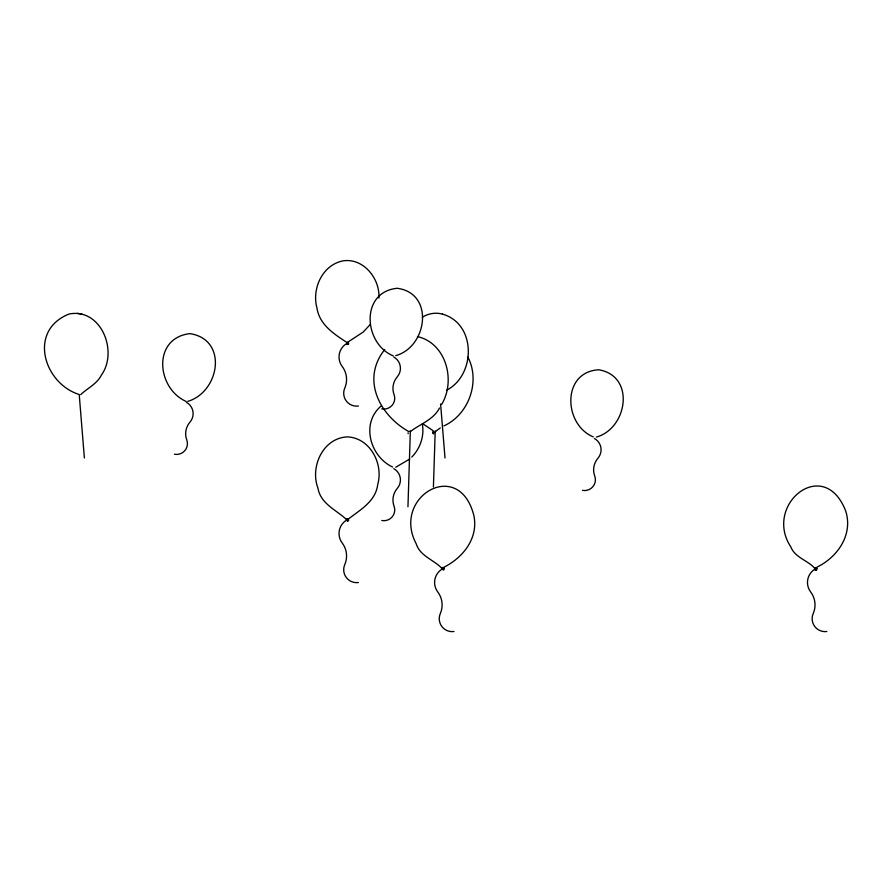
<?xml version="1.0" encoding="UTF-8"?>
<svg xmlns="http://www.w3.org/2000/svg" width="892" height="892" viewBox="0 0 892 892"><rect width="100%" height="100%" fill="white"/><g stroke="black" fill="none" stroke-linecap="round" stroke-linejoin="round"><path stroke-width="1.34" d="M378.91 298.084C380.159 278.795 363.457 257.632 342.974 260.877C322.425 264.891 311.665 288.729 316.928 307.896C319.447 324.599 333.742 333.864 346.553 342.216M433.412 486.999L435.173 432.23M410.298 432.23L407.956 506.779M410.398 431.572C420.087 424.012 433.389 419.842 439.522 408.012M435.274 431.572L440.28 427.97M80.681 394.665C87.483 388.143 96.949 383.995 101.398 375.097C118.424 351.359 101.108 307.807 69.13 314.006C27.797 330.285 43.44 383.248 79.288 394.554M435.642 431.583L434.917 431.115M346.486 519.612C337.042 510.246 320.551 504.125 317.898 487.969C309.914 466.806 323.027 437.95 347.334 436.89C370.113 437.816 383.627 463.873 377.74 484.412C375.699 501.638 359.744 510.046 348.07 519.267C350.389 521.229 345.237 520.939 347.913 520.973M442.031 568.583C434.839 560.232 419.92 556.307 416.174 543.696C391.253 496.811 459.503 456.626 473.987 516.089C478.324 538.601 462.859 557.69 443.937 567.245C443.447 568.427 444.952 570.78 442.845 569.743M814.931 568.583C808.788 560.745 794.883 557.79 790.803 546.863C762.994 504.604 824.163 454.864 845.783 511.239C853.153 534.81 837.543 557.188 816.961 567.145C815.868 568.36 818.522 570.713 815.076 569.932M441.663 404.399C455.946 380.739 446.29 343.242 417.512 336.585M384.742 349.53C360.792 379.591 379.78 415.259 408.659 431.505M370.347 324.365L363.211 332.047L348.382 341.77L348.616 344.134L346.765 344.457L347.913 344.457M408.112 432.776L408.123 433.668M411.781 457.072C420.243 448.531 424.57 435.787 422.295 423.901M381.274 405.893C360.535 423.221 370.091 456.514 392.636 467.062M409.718 459.023L395.758 467.23M446.613 390.228C475.938 375.108 476.495 323.606 442.41 314.118M187.721 401.4C219.7 391.956 228.419 339.439 189.84 333.619C152.097 338.124 156.501 388.343 186.071 401.389M395.758 355.618C427.424 346.877 434.75 293.089 397.141 288.283C360.056 292.03 363.512 343.465 393.216 355.875M596.413 437.08C627.611 428.294 635.572 375.945 598.744 369.779C561.536 371.819 563.354 424.514 593.303 436.902M443.904 425.897C468.824 414.646 480.665 381.397 467.876 357.112M422.384 317.184C428.394 313.438 435.831 312.178 442.666 314.174M348.047 519.88C342.84 518.252 351.158 518.118 346.854 519.824M816.258 568.918C817.986 568.249 814.563 567.457 814.652 568.639M409.74 431.204L410.543 431.092M346.698 342.639L348.359 342.929L347.546 343.476M442.644 568.806C445.799 568.338 441.25 566.264 441.763 568.639M815.188 569.943L816.37 569.943M442.822 568.973L443.904 568.405L441.919 568.639M346.854 343.308L348.259 342.729L347.467 341.993M815.087 568.75C819.012 568.784 814.117 566.086 814.809 568.639M433.735 433.958L432.776 433.356L433.2 430.769L422.975 423.878M82.042 314.174L77.515 313.326M433.668 432.575C433.59 431.371 432.665 432.174 433.78 432.743M445.008 457.997L440.603 403.976M84.383 457.997L79.299 395.49M814.206 569.587A15.699 15.699 0 0 0 810.661 591.953A21.508 21.508 0 0 1 813.214 613.54A12.923 12.923 0 0 0 826.851 631.503M345.762 520.616A15.699 15.699 0 0 0 342.205 542.983A21.508 21.508 0 0 1 344.769 564.569A12.923 12.923 0 0 0 358.406 582.532M393.785 357.012A13.19 13.045 -10 0 1 397.274 376.803A18.063 17.873 -10 0 0 394.074 394.61A10.849 10.737 -10 0 1 381.776 408.904M186.484 402.348A13.19 13.045 -10 0 1 189.974 422.139A18.063 17.873 -10 0 0 186.774 439.946A10.849 10.737 -10 0 1 174.475 454.24M441.317 569.587A15.699 15.699 0 0 0 437.76 591.953A21.508 21.508 0 0 1 440.313 613.54A12.923 12.923 0 0 0 453.95 631.503M345.762 344.1A15.699 15.699 0 0 0 342.205 366.467A21.508 21.508 0 0 1 344.769 388.065A12.923 12.923 0 0 0 358.406 406.027M393.785 468.635A13.19 13.045 -10 0 1 397.274 488.415A18.063 17.873 -10 0 0 394.074 506.221A10.849 10.737 -10 0 1 381.776 520.515M594.44 438.474A13.19 13.045 -10 0 1 597.93 458.254A18.063 17.873 -10 0 0 594.741 476.06A10.849 10.737 -10 0 1 582.431 490.355"/></g></svg>
